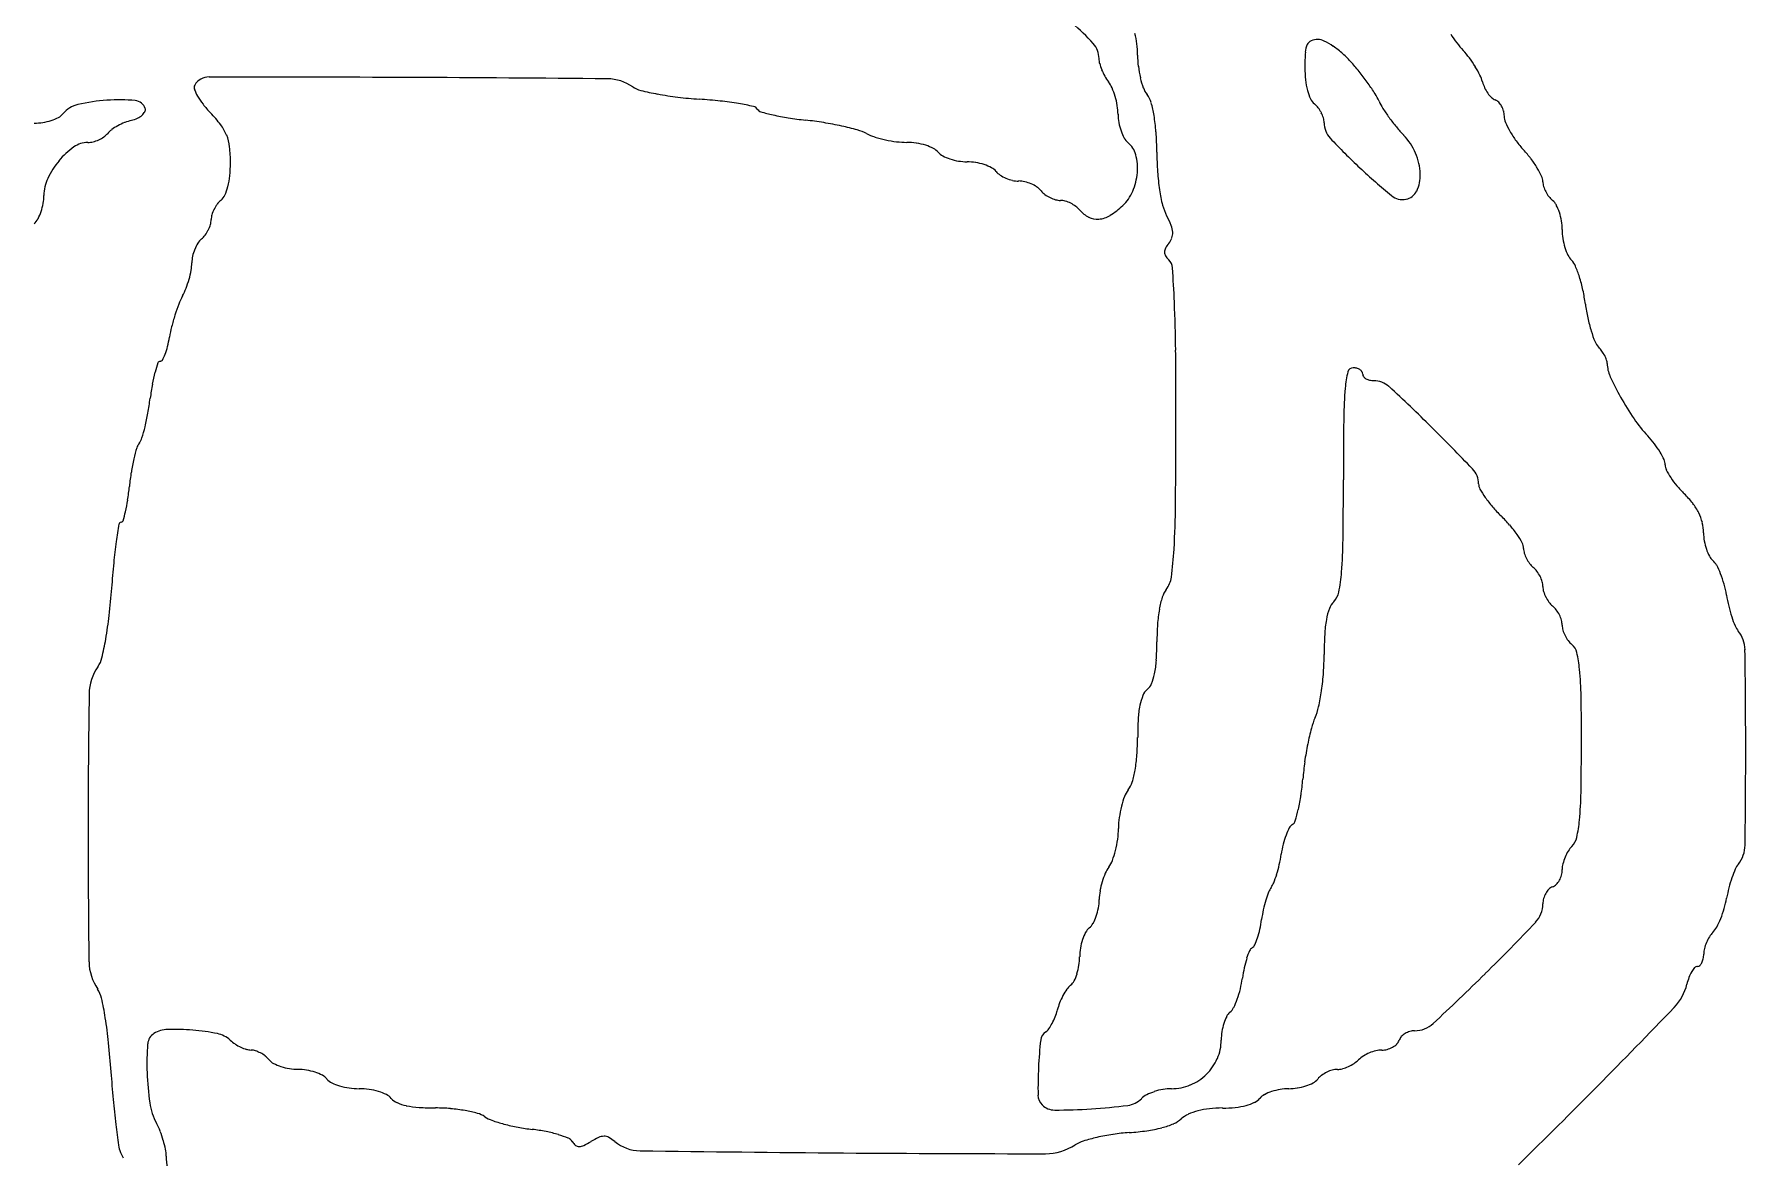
# Model space of a CAD drawing. Header units: millimetres. Extents: x 8533 to 164433, y 5768 to 115327.
# Drawn here: x 71984.51 to 71999.26, y 101126.93 to 101136.6 of the extents above; entities that cross this region are included whole.
import ezdxf

# ---------------------------------------------------------------- set-up
doc = ezdxf.new("R2010")
doc.units = ezdxf.units.MM
doc.header["$LTSCALE"] = 250
doc.layers.add('06_G-ENP_심볼', color=3, linetype='Continuous')

msp = doc.modelspace()

# ---------------------------------------------------------------- linework, layer by layer
at = {"layer": '06_G-ENP_심볼', "linetype": 'Continuous'}
for centre, radius, start, end in [((71992.341, 101135.367, -0.362), 1.737, 41.7879, 50.1171), ((71993.43, 101136.456, -0.362), 0.586, 6.6331, 15.4388), ((71995.572, 101136.405, -0.362), 0.155, 90.0001, 112.1869), ((71995.572, 101136.438, -0.362), 0.122, 63.0961, 90.0001), ((71997.706, 101137.246, -0.362), 1.179, 212.9626, 217.3903), ((71993.492, 101136.395, -0.362), 0.194, 0, 41.7879), ((71993.163, 101136.425, -0.362), 0.855, 0.0001, 6.6331), ((71994.802, 101136.425, -0.362), 0.784, 180, 187.0886), ((71997.755, 101136.317, -0.362), 2.295, 176.6585, 180), ((71995.643, 101136.441, -0.362), 0.18, 155.1155, 176.6585), ((71995.538, 101136.489, -0.362), 0.0639, 112.1869, 155.1155), ((71995.323, 101135.946, -0.362), 0.673, 55.4985, 63.0962), ((71995.232, 101135.814, -0.362), 0.834, 48.2884, 55.4987), ((71995.156, 101135.729, -0.362), 0.948, 41.7395, 48.2884), ((71997.482, 101137.075, -0.362), 0.897, 217.3902, 222.8234), ((71996.244, 101135.928, -0.362), 0.791, 36.6747, 42.8234), ((71993.847, 101136.395, -0.362), 0.162, 179.9999, 195.3017), ((71994.141, 101136.476, -0.362), 0.466, 195.3017, 202.2466), ((71994.19, 101136.496, -0.362), 0.52, 202.2465, 208.9693), ((71994.919, 101136.44, -0.362), 0.901, 187.0886, 193.4743), ((71996.437, 101136.317, -0.362), 0.977, 180.0001, 186.1373), ((71994.408, 101135.062, -0.362), 1.95, 38.4275, 41.7396), ((71994.151, 101134.858, -0.362), 2.278, 35.4801, 38.4275), ((71996.057, 101135.789, -0.362), 1.024, 31.608, 36.6747), ((71996.143, 101135.842, -0.362), 0.922, 26.4143, 31.608), ((71985.927, 101136.146, -0.362), 0.0397, 148.2825, 200.0916), ((71986.266, 101136.27, -0.362), 0.401, 200.0917, 209.5959), ((71986.017, 101136.091, -0.362), 0.146, 89.9876, 148.2826), ((71985.918, 100674.933, -0.362), 461.303, 89.77249, 89.9877), ((71986.545, 100832.864, -0.362), 303.371, 89.45145, 89.77253), ((71989.446, 101135.83, -0.362), 0.391, 55.479, 89.4514), ((71989.787, 101136.326, -0.362), 0.211, 235.479, 256.1644), ((71990.34, 101138.569, -0.362), 2.521, 256.1644, 259.5286), ((71994.088, 101136.439, -0.362), 0.403, 208.9693, 217.1026), ((71993.558, 101136.038, -0.362), 0.262, 23.4892, 37.1024), ((71993.213, 101135.888, -0.362), 0.638, 16.4853, 23.4893), ((71994.804, 101136.412, -0.362), 0.784, 193.4744, 200.1051), ((71994.276, 101136.219, -0.362), 0.221, 200.1051, 217.1024), ((71996.066, 101136.277, -0.362), 0.604, 186.1373, 194.9379), ((71995.893, 101136.231, -0.362), 0.425, 194.9379, 205.2517), ((71994.356, 101135.004, -0.362), 2.026, 32.4961, 35.4801), ((71996.71, 101136.124, -0.362), 0.289, 14.0893, 26.4141), ((71997.261, 101136.262, -0.362), 0.278, 194.0893, 205.045), ((71997.286, 101136.274, -0.362), 0.306, 205.045, 215.2427), ((71984.941, 101135.767, -0.362), 0.239, 103.1052, 140.3098), ((71985.239, 101134.485, -0.362), 1.555, 93.77, 103.1052), ((71985.24, 101134.473, -0.362), 1.567, 84.8496, 93.7699), ((71985.372, 101135.935, -0.362), 0.099, 18.2219, 84.8496), ((71985.431, 101135.955, -0.362), 0.0366, 332.506, 18.222), ((71986.415, 101136.355, -0.362), 0.572, 209.5959, 218.1478), ((71986.694, 101136.574, -0.362), 0.927, 218.1478, 224.105), ((71990.39, 101138.841, -0.362), 2.797, 259.5287, 263.1447), ((71990.475, 101139.551, -0.362), 3.513, 263.1447, 266.1929), ((71989.953, 101131.7, -0.362), 4.355, 83.807, 86.1929), ((71990.142, 101133.446, -0.362), 2.599, 80.2946, 83.807), ((71990.059, 101132.96, -0.362), 3.092, 77.877, 80.2946), ((71990.698, 101135.934, -0.362), 0.0508, 31.9389, 77.877), ((71993.167, 101135.875, -0.362), 0.686, 9.6384, 16.4853), ((71993.378, 101135.91, -0.362), 0.472, 0.5826, 9.6384), ((71993.923, 101135.952, -0.362), 0.222, 16.7672, 37.1025), ((71993.277, 101135.757, -0.362), 0.896, 9.5619, 16.7673), ((71995.625, 101136.105, -0.362), 0.129, 205.2516, 230.3098), ((71995.415, 101135.851, -0.362), 0.2, 37.1024, 50.3098), ((71995.343, 101135.797, -0.362), 0.291, 27.1161, 37.1024), ((71995.665, 101135.838, -0.362), 0.474, 23.7192, 32.496), ((71996.522, 101136.214, -0.362), 0.462, 203.7191, 212.3856), ((71997.421, 101136.784, -0.362), 1.526, 212.3857, 215.9439), ((71997.248, 101136.247, -0.362), 0.26, 215.2426, 226.1362), ((71997.135, 101136.129, -0.362), 0.0963, 226.1363, 249.0063), ((71997.07, 101135.96, -0.362), 0.0843, 44.5331, 69.0064), ((71997.017, 101135.908, -0.362), 0.159, 29.3148, 44.533), ((71996.996, 101135.896, -0.362), 0.183, 15.1066, 29.3147), ((71984.51, 101136.305, -0.362), 0.465, 269.9999, 279.1457), ((71984.506, 101136.327, -0.362), 0.488, 279.1456, 287.9662), ((71984.531, 101136.251, -0.362), 0.408, 287.9661, 297.3742), ((71984.662, 101135.998, -0.362), 0.123, 297.3742, 320.3098), ((71985.506, 101135.314, -0.362), 0.573, 112.2658, 118.8759), ((71985.453, 101135.445, -0.362), 0.431, 104.0894, 112.2657), ((71985.276, 101136.149, -0.362), 0.294, 284.0892, 294.8728), ((71985.327, 101136.039, -0.362), 0.173, 294.8729, 310.9381), ((71985.374, 101135.984, -0.362), 0.1, 310.9382, 332.5059), ((71985.198, 101135.124, -0.362), 1.156, 37.3356, 44.105), ((71985.816, 101135.596, -0.362), 0.378, 21.7758, 37.3356), ((71990.787, 101135.989, -0.362), 0.0539, 211.9389, 254.0189), ((71991.326, 101137.874, -0.362), 2.015, 254.0189, 257.1102), ((71991.304, 101137.776, -0.362), 1.914, 257.1101, 261.1023), ((71991.482, 101138.914, -0.362), 3.066, 261.1022, 263.907), ((71990.854, 101133.029, -0.362), 2.852, 80.7272, 83.907), ((71990.854, 101133.029, -0.362), 2.852, 77.5475, 80.7273), ((71994.273, 101135.92, -0.362), 0.423, 180.5826, 190.322), ((71994.32, 101135.928, -0.362), 0.471, 190.3221, 199.307), ((71992.799, 101135.677, -0.362), 1.38, 3.6216, 9.5619), ((71995.356, 101135.804, -0.362), 0.275, 16.9089, 27.1162), ((71995.486, 101135.843, -0.362), 0.14, 360, 16.9088), ((71995.821, 101135.843, -0.362), 0.195, 180, 222.9487), ((71997.544, 101136.873, -0.362), 1.678, 215.9439, 219.4408), ((71997.01, 101135.9, -0.362), 0.169, 0, 15.1065), ((71997.317, 101135.9, -0.362), 0.139, 180, 202.9636), ((71997.855, 101136.128, -0.362), 0.723, 202.9637, 209.7249), ((71984.972, 101135.464, -0.362), 0.209, 90, 125.4076), ((71984.972, 101135.858, -0.362), 0.185, 270.0001, 284.2901), ((71984.945, 101135.962, -0.362), 0.293, 284.2901, 294.4116), ((71984.947, 101135.957, -0.362), 0.287, 294.4117, 304.6187), ((71985.019, 101135.854, -0.362), 0.161, 304.6186, 320.3098), ((71985.286, 101135.632, -0.362), 0.186, 125.6856, 140.3098), ((71985.48, 101135.362, -0.362), 0.519, 118.8759, 125.6857), ((71985.809, 101135.593, -0.362), 0.387, 6.4325, 21.7759), ((71990.93, 101133.375, -0.362), 2.498, 74.3781, 77.5475), ((71991.491, 101135.38, -0.362), 0.416, 62.4444, 74.378), ((71991.884, 101136.134, -0.362), 0.434, 242.4445, 252.4527), ((71992.07, 101136.72, -0.362), 1.049, 252.4527, 257.6266), ((71992.082, 101136.776, -0.362), 1.106, 257.6265, 262.7282), ((71992.031, 101136.375, -0.362), 0.701, 262.7281, 269.9027), ((71992.028, 101135.12, -0.362), 0.554, 81.3698, 89.9027), ((71994.255, 101135.905, -0.362), 0.402, 199.307, 208.8325), ((71994.021, 101135.777, -0.362), 0.135, 208.8325, 230.3099), ((71993.803, 101135.514, -0.362), 0.206, 14.9263, 50.3098), ((71991.167, 101135.573, -0.362), 3.017, 0.3107, 3.6217), ((71999.48, 101139.249, -0.362), 5.194, 222.9486, 226.9369), ((71997.222, 101136.608, -0.362), 1.261, 219.4408, 223.773), ((71995.935, 101135.375, -0.362), 0.521, 23.2219, 43.7729), ((71997.985, 101136.202, -0.362), 0.873, 209.7249, 216.2185), ((71998.032, 101136.236, -0.362), 0.931, 216.2184, 222.4073), ((71985.239, 101135.087, -0.362), 0.671, 125.4075, 140.2689), ((71984.958, 101135.497, -0.362), 1.243, 360, 6.4326), ((71992.029, 101135.121, -0.362), 0.552, 72.8227, 81.3698), ((71992.058, 101135.215, -0.362), 0.454, 63.6776, 72.8226), ((71992.204, 101135.51, -0.362), 0.124, 39.6901, 63.6776), ((71992.4, 101135.673, -0.362), 0.131, 219.6901, 242.0282), ((71992.531, 101135.919, -0.362), 0.409, 242.0281, 251.5651), ((71992.555, 101135.991, -0.362), 0.485, 251.565, 260.525), ((71993.565, 101135.45, -0.362), 0.453, 355.2615, 14.9263), ((71996.72, 101135.603, -0.362), 2.536, 180.3107, 184.1333), ((71995.953, 101135.383, -0.362), 0.502, 2.0731, 23.2219), ((71996.541, 101134.875, -0.362), 1.088, 37.1659, 42.4073), ((71996.667, 101134.97, -0.362), 0.931, 31.2735, 37.1659), ((71985.278, 101135.055, -0.362), 0.721, 140.2689, 154.724), ((71985.573, 101135.448, -0.362), 0.625, 345.559, 354.3263), ((71985.083, 101135.497, -0.362), 1.118, 354.3262, 0), ((71992.549, 101135.957, -0.362), 0.45, 260.525, 270), ((71992.549, 101135.056, -0.362), 0.45, 80.525, 90), ((71992.543, 101135.022, -0.362), 0.485, 71.565, 80.525), ((71992.567, 101135.094, -0.362), 0.409, 62.0281, 71.5651), ((71992.698, 101135.34, -0.362), 0.131, 39.6901, 62.0282), ((71992.923, 101135.527, -0.362), 0.162, 219.6902, 236.594), ((71993.009, 101135.658, -0.362), 0.319, 236.5941, 246.8013), ((71993.499, 101135.456, -0.362), 0.519, 336.9136, 355.2616), ((71996.091, 101135.558, -0.362), 1.906, 184.1333, 188.8689), ((71999.706, 101139.491, -0.362), 5.525, 226.937, 230.6957), ((71996.143, 101135.39, -0.362), 0.312, 334.2986, 2.0731), ((71996.802, 101135.052, -0.362), 0.772, 25.2667, 31.2736), ((71997.401, 101135.335, -0.362), 0.11, 0, 25.2666), ((71984.935, 101135.217, -0.362), 0.342, 154.724, 180), ((71985.768, 101135.398, -0.362), 0.424, 335.0568, 345.5591), ((71993.016, 101135.674, -0.362), 0.336, 246.8014, 256.7884), ((71992.993, 101135.572, -0.362), 0.232, 256.7883, 270.0001), ((71992.993, 101135.109, -0.362), 0.232, 76.7883, 90.0001), ((71992.969, 101135.007, -0.362), 0.336, 66.8014, 76.7884), ((71992.976, 101135.023, -0.362), 0.319, 56.5941, 66.8013), ((71993.062, 101135.153, -0.362), 0.162, 39.6902, 56.5941), ((71993.336, 101135.381, -0.362), 0.194, 219.6902, 233.3804), ((71993.637, 101135.397, -0.362), 0.369, 313.2118, 336.9136), ((71995.679, 101135.494, -0.362), 1.49, 188.8689, 194.0521), ((71996.307, 101135.311, -0.362), 0.129, 280.7293, 334.2986), ((71997.647, 101135.335, -0.362), 0.136, 179.9999, 197.1536), ((71997.778, 101135.375, -0.362), 0.273, 197.1536, 207.3533), ((71997.793, 101135.383, -0.362), 0.29, 207.3532, 217.3066), ((71984.099, 101135.237, -0.362), 0.496, 341.2758, 349.7297), ((71984.21, 101135.217, -0.362), 0.383, 349.7297, 0), ((71986.311, 101134.971, -0.362), 0.282, 153.435, 163.6501), ((71986.321, 101134.965, -0.362), 0.293, 143.3804, 153.4349), ((71986.242, 101135.025, -0.362), 0.194, 129.6902, 143.3804), ((71986.035, 101135.274, -0.362), 0.13, 309.6902, 335.0568), ((71993.395, 101135.46, -0.362), 0.293, 233.3804, 243.4349), ((71993.39, 101135.45, -0.362), 0.282, 243.435, 253.65), ((71993.353, 101135.324, -0.362), 0.15, 253.6501, 269.9999), ((71993.353, 101135.024, -0.362), 0.15, 73.6501, 89.9999), ((71993.316, 101134.897, -0.362), 0.282, 63.435, 73.6501), ((71993.311, 101134.887, -0.362), 0.293, 53.3804, 63.4349), ((71993.37, 101134.967, -0.362), 0.194, 39.6902, 53.3804), ((71993.705, 101135.245, -0.362), 0.241, 219.6902, 243.4169), ((71993.436, 101135.612, -0.362), 0.663, 301.4812, 313.2118), ((71994.634, 101135.232, -0.362), 0.412, 194.0522, 207.5428), ((71996.303, 101135.334, -0.362), 0.153, 230.6957, 280.7294), ((71997.724, 101135.33, -0.362), 0.203, 217.3067, 230.3099), ((71997.512, 101135.074, -0.362), 0.13, 27.7274, 50.3099), ((71997.259, 101134.941, -0.362), 0.415, 18.2421, 27.7273), ((71984.384, 101135.097, -0.362), 0.177, 315, 332.4984), ((71984.146, 101135.222, -0.362), 0.447, 332.4983, 341.2759), ((71985.758, 101135.045, -0.362), 0.282, 333.435, 343.6501), ((71985.884, 101135.008, -0.362), 0.15, 343.6501, 359.9999), ((71986.185, 101135.008, -0.362), 0.15, 163.6501, 179.9999), ((71993.668, 101135.172, -0.362), 0.16, 243.4169, 275.7594), ((71993.661, 101135.243, -0.362), 0.232, 275.7595, 301.4813), ((71993.447, 101134.613, -0.362), 0.927, 21.9003, 27.5428), ((71994.119, 101134.883, -0.362), 0.203, 4.4788, 21.9005), ((71997.184, 101134.917, -0.362), 0.494, 9.3387, 18.2421), ((71997.214, 101134.922, -0.362), 0.464, 359.9999, 9.3388), ((71986.203, 101134.627, -0.362), 0.334, 147.8891, 158.0296), ((71986.049, 101134.724, -0.362), 0.153, 129.6902, 147.8891), ((71985.827, 101134.991, -0.362), 0.194, 309.6902, 323.3804), ((71985.748, 101135.05, -0.362), 0.293, 323.3804, 333.4349), ((71994.492, 101134.633, -0.362), 0.267, 140.3099, 151.0178), ((71994.165, 101134.905, -0.362), 0.159, 320.3099, 339.7728), ((71994.206, 101134.89, -0.362), 0.115, 339.7729, 4.4787), ((71998.168, 101134.922, -0.362), 0.491, 180, 188.9121), ((71998.24, 101134.933, -0.362), 0.564, 188.912, 196.9501), ((71986.141, 101134.635, -0.362), 0.273, 167.8245, 180), ((71986.231, 101134.616, -0.362), 0.365, 158.0295, 167.8246), ((71994.321, 101134.728, -0.362), 0.0707, 151.0177, 179.763), ((71994.312, 101134.728, -0.362), 0.0616, 179.7631, 211.1432), ((71994.417, 101134.792, -0.362), 0.185, 211.1433, 225), ((71994.21, 101134.585, -0.362), 0.109, 4.0549, 45), ((71998.167, 101134.91, -0.362), 0.487, 196.95, 205.395), ((71997.869, 101134.769, -0.362), 0.157, 205.3951, 225), ((71997.647, 101134.547, -0.362), 0.157, 22.9201, 45), ((71984.992, 101134.734, -0.362), 0.885, 339.005, 344.3135), ((71985.035, 101134.722, -0.362), 0.841, 344.3134, 349.6969), ((71985.515, 101134.635, -0.362), 0.353, 349.6967, 0), ((71983.054, 101133.794, -0.362), 11.293, 2.5573, 4.055), ((71996.794, 101134.186, -0.362), 1.083, 17.6125, 22.9201), ((71996.603, 101134.126, -0.362), 1.283, 12.3556, 17.6126), ((71986.338, 101134.052, -0.362), 0.626, 151.5195, 158.7123), ((71985.296, 101134.618, -0.362), 0.56, 331.5196, 339.005), ((71996.441, 101134.09, -0.362), 1.449, 7.5565, 12.3556), ((71987.241, 101133.701, -0.362), 1.595, 158.7123, 162.2882), ((71982.517, 101133.77, -0.362), 11.83, 0.5526, 2.5572), ((71999.419, 101134.485, -0.362), 1.555, 187.5564, 192.0107), ((71986.717, 101133.827, -0.362), 1.056, 165.8229, 170.8304), ((71987.324, 101133.674, -0.362), 1.681, 162.2883, 165.8229), ((71999.194, 101134.437, -0.362), 1.325, 192.0107, 197.0331), ((71999.003, 101134.379, -0.362), 1.125, 197.0331, 202.034), ((71985.115, 101134.05, -0.362), 0.561, 338.9294, 346.1324), ((71984.696, 101134.154, -0.362), 0.992, 346.1324, 350.8304), ((71998.092, 101134.01, -0.362), 0.142, 202.034, 225), ((71997.798, 101133.716, -0.362), 0.274, 35.7989, 45), ((71986.72, 101133.379, -0.362), 1.211, 160.9785, 164.9038), ((71985.595, 101133.767, -0.362), 0.0213, 90, 160.9785), ((71985.595, 101133.811, -0.362), 0.0228, 270, 331.5161), ((71985.247, 101133.999, -0.362), 0.419, 331.5162, 338.9295), ((71937.825, 101133.339, -0.362), 56.524, 359.9242, 0.5526), ((71997.758, 101133.688, -0.362), 0.322, 27.6602, 35.7989), ((71997.795, 101133.707, -0.362), 0.281, 19.1271, 27.6602), ((71997.97, 101133.768, -0.362), 0.0951, 359.9999, 19.127), ((71998.326, 101133.768, -0.362), 0.26, 180, 204.5912), ((71986.73, 101133.376, -0.362), 1.222, 164.9038, 169.8532), ((71996.729, 101133.478, -0.362), 0.925, 166.3327, 175.0809), ((71995.876, 101133.686, -0.362), 0.0466, 90, 166.3327), ((71995.876, 101133.608, -0.362), 0.124, 75.1577, 90.0001), ((71995.884, 101133.641, -0.362), 0.0902, 56.3098, 75.1576), ((71995.898, 101133.662, -0.362), 0.065, 33.7185, 56.3099), ((71995.921, 101133.677, -0.362), 0.0381, 0, 33.7184), ((71995.993, 101133.677, -0.362), 0.0342, 179.9999, 218.2659), ((71996.023, 101133.701, -0.362), 0.0732, 218.266, 239.9201), ((71996.042, 101133.734, -0.362), 0.111, 239.9201, 257.1839), ((71996.054, 101133.787, -0.362), 0.165, 257.1839, 269.9999), ((71996.054, 101133.429, -0.362), 0.192, 47.2655, 90), ((72000.298, 101134.67, -0.362), 2.429, 204.5911, 209.3561), ((71983.046, 101133.774, -0.362), 2.481, 349.9829, 352.9451), ((71987.782, 101133.188, -0.362), 2.29, 169.8532, 172.9451), ((71999.183, 101133.267, -0.362), 3.388, 175.081, 179.4109), ((71985.454, 101121.955, -0.362), 15.814, 45.4341, 47.2655), ((72000.256, 101134.647, -0.362), 2.381, 209.3561, 214.6367), ((71983.613, 101133.674, -0.362), 1.906, 346.3721, 349.9828), ((71983.768, 101133.636, -0.362), 1.746, 343.0849, 346.3721), ((71915.759, 101133.368, -0.362), 78.59, 359.40908, 359.92428), ((72047.903, 101132.766, -0.362), 52.111, 179.411, 180), ((71985.311, 101121.811, -0.362), 16.016, 43.6242, 45.4341), ((71999.385, 101134.045, -0.362), 1.323, 214.6368, 222.8383), ((71986.905, 101132.597, -0.362), 1.576, 163.5868, 167.1196), ((71985.51, 101133.007, -0.362), 0.122, 140.6371, 163.5868), ((71985.318, 101133.165, -0.362), 0.126, 320.6371, 343.0848), ((71997.761, 101132.539, -0.362), 0.893, 37.1335, 42.8383), ((71997.84, 101132.599, -0.362), 0.793, 30.9005, 37.1334), ((71987.068, 101132.559, -0.362), 1.743, 167.1196, 170.9459), ((71997.959, 101132.67, -0.362), 0.655, 24.4656, 30.9005), ((71998.457, 101132.897, -0.362), 0.108, 360, 24.4654), ((71998.664, 101132.897, -0.362), 0.099, 180, 206.7299), ((71987.567, 101132.48, -0.362), 2.249, 170.9458, 174.1074), ((71955.806, 101132.766, -0.362), 39.986, 359.2671, 0.0001), ((71996.771, 101132.733, -0.362), 0.186, 0, 43.6242), ((71997.05, 101132.733, -0.362), 0.0929, 180, 209.283), ((71999.156, 101133.145, -0.362), 0.651, 206.7298, 213.3847), ((71999.277, 101133.225, -0.362), 0.796, 213.3848, 219.8252), ((71984.04, 101132.787, -0.362), 1.29, 346.8015, 351.314), ((71982.895, 101132.962, -0.362), 2.448, 351.314, 354.1074), ((71997.69, 101133.092, -0.362), 0.827, 209.283, 215.1477), ((71997.829, 101133.19, -0.362), 0.997, 215.1477, 220.999), ((71999.383, 101133.313, -0.362), 0.933, 219.8252, 225.5405), ((71998.162, 101132.069, -0.362), 0.81, 37.7419, 45.5405), ((71983.944, 101132.81, -0.362), 1.389, 343.4832, 346.8015), ((71986.149, 101132.642, -0.362), 8.197, 356.6971, 359.4091), ((71998.031, 101133.365, -0.362), 1.265, 220.999, 225.895), ((71996.32, 101131.6, -0.362), 1.193, 40.6911, 45.895), ((71998.414, 101132.264, -0.362), 0.491, 26.3971, 37.7418), ((71998.489, 101132.301, -0.362), 0.408, 13.834, 26.3972), ((71993.148, 101131.105, -0.362), 8.011, 170.7946, 171.8917), ((71985.258, 101132.384, -0.362), 0.0176, 90, 170.7946), ((71985.258, 101132.42, -0.362), 0.0181, 270, 343.4832), ((71996.492, 101131.748, -0.362), 0.967, 34.5991, 40.6911), ((71996.633, 101131.845, -0.362), 0.796, 28.409, 34.5991), ((71998.519, 101132.308, -0.362), 0.377, 0.5088, 13.8341), ((71999.337, 101132.315, -0.362), 0.442, 180.5088, 189.7877), ((71989.358, 101131.645, -0.362), 4.183, 171.8917, 174.4149), ((71990.943, 101132.365, -0.362), 3.395, 352.6187, 356.697), ((71991.526, 101132.309, -0.362), 4.263, 355.469, 359.2672), ((71997.244, 101132.176, -0.362), 0.101, 359.9999, 28.409), ((71997.485, 101132.176, -0.362), 0.14, 180, 196.933), ((71997.614, 101132.215, -0.362), 0.275, 196.9329, 207.1395), ((71999.368, 101132.321, -0.362), 0.473, 189.7877, 198.5994), ((71999.297, 101132.297, -0.362), 0.398, 198.5994, 207.9751), ((71993.32, 101131.258, -0.362), 8.164, 174.4149, 175.9447), ((71997.628, 101132.222, -0.362), 0.291, 207.1396, 217.1226), ((71997.556, 101132.168, -0.362), 0.201, 217.1227, 230.3098), ((71997.304, 101131.864, -0.362), 0.194, 36.6196, 50.3098), ((71999.055, 101132.168, -0.362), 0.124, 207.975, 230.3099), ((71998.89, 101131.969, -0.362), 0.134, 27.8969, 50.3098), ((71998.367, 101131.692, -0.362), 0.726, 21.4704, 27.8968), ((71979.338, 101132.249, -0.362), 5.854, 353.6269, 355.9447), ((71994.088, 101131.958, -0.362), 0.223, 322.8975, 352.6187), ((71994.18, 101132.099, -0.362), 1.601, 349.2081, 355.469), ((71997.225, 101131.805, -0.362), 0.293, 26.5651, 36.6196), ((71997.235, 101131.81, -0.362), 0.282, 16.3499, 26.565), ((71997.361, 101131.847, -0.362), 0.15, 0.0001, 16.3499), ((71997.661, 101131.847, -0.362), 0.15, 180.0001, 196.3499), ((71998.231, 101131.639, -0.362), 0.872, 15.2663, 21.4704), ((71998.174, 101131.623, -0.362), 0.932, 9.3625, 15.2663), ((71995.03, 101131.504, -0.362), 0.838, 162.4935, 169.7603), ((71994.442, 101131.69, -0.362), 0.221, 142.8975, 162.4935), ((71995.824, 101131.602, -0.362), 0.162, 134.9999, 159.8922), ((71995.597, 101131.829, -0.362), 0.158, 315, 349.208), ((71997.788, 101131.884, -0.362), 0.282, 196.3499, 206.565), ((71997.798, 101131.889, -0.362), 0.293, 206.5651, 216.6196), ((71997.718, 101131.83, -0.362), 0.194, 216.6196, 230.3098), ((72000.358, 101131.983, -0.362), 1.282, 189.3626, 193.6838), ((71981.809, 101131.973, -0.362), 3.367, 350.1198, 353.6269), ((71995.389, 101131.439, -0.362), 1.202, 169.7603, 175.9865), ((71996.658, 101131.378, -0.362), 1.029, 169.5969, 176.8245), ((71996.21, 101131.461, -0.362), 0.574, 159.8922, 169.5969), ((71997.47, 101131.532, -0.362), 0.194, 36.6196, 50.3098), ((71997.391, 101131.473, -0.362), 0.293, 26.5651, 36.6196), ((71997.401, 101131.478, -0.362), 0.282, 16.3499, 26.565), ((71997.527, 101131.515, -0.362), 0.15, 0.0001, 16.3499), ((72000.324, 101131.975, -0.362), 1.247, 193.6838, 198.0939), ((72000.159, 101131.921, -0.362), 1.074, 198.0939, 202.5438), ((71982.418, 101131.867, -0.362), 2.749, 346.6814, 350.1198), ((71996.346, 101131.372, -0.362), 2.161, 175.9865, 180), ((71998.727, 101131.264, -0.362), 3.101, 176.8246, 180), ((71997.828, 101131.515, -0.362), 0.15, 180.0001, 196.3499), ((71997.954, 101131.552, -0.362), 0.282, 196.3499, 206.565), ((71997.964, 101131.557, -0.362), 0.293, 206.5651, 216.6196), ((71999.337, 101131.58, -0.362), 0.183, 202.5437, 219.0227), ((71998.991, 101131.3, -0.362), 0.262, 0.8714, 39.0226), ((71991.491, 101131.372, -0.362), 2.693, 356.6081, 0), ((71993.547, 101131.264, -0.362), 2.079, 355.7407, 0.0001), ((71997.885, 101131.498, -0.362), 0.194, 216.6196, 230.3098), ((71997.679, 101131.25, -0.362), 0.128, 13.2432, 50.3099), ((71996.753, 101131.032, -0.362), 1.079, 5.5096, 13.2432), ((71942.091, 101130.435, -0.362), 57.168, 0.0275, 0.8713), ((71985.401, 101130.918, -0.362), 0.418, 144.9916, 179.1288), ((71984.877, 101131.285, -0.362), 0.222, 324.9916, 346.6813), ((71993.333, 101131.263, -0.362), 0.849, 348.5882, 356.6082), ((71993.294, 101131.283, -0.362), 2.333, 351.8345, 355.7408), ((71994.911, 101130.854, -0.362), 2.93, 0.929, 5.5095), ((71994.185, 101130.859, -0.362), 0.132, 129.6901, 157.5337), ((71994.017, 101131.062, -0.362), 0.132, 309.6901, 337.5338), ((71993.718, 101131.185, -0.362), 0.455, 337.5338, 348.5883), ((71993.573, 101131.242, -0.362), 2.051, 347.8616, 351.8345), ((72065.533, 101129.7, -0.362), 80.559, 179.12886, 179.95002), ((71994.87, 101130.657, -0.362), 0.849, 168.5882, 176.6082), ((71994.485, 101130.735, -0.362), 0.455, 157.5338, 168.5883), ((71995.123, 101130.909, -0.362), 0.465, 335.9048, 347.8616), ((71972.22, 101130.486, -0.362), 25.624, 359.9999, 0.9291), ((71996.712, 101130.548, -0.362), 2.693, 176.6081, 180), ((71996.081, 101130.481, -0.362), 0.584, 155.9047, 165.3813), ((71991.857, 101130.548, -0.362), 2.161, 355.9865, 0), ((71997.901, 101130.006, -0.362), 2.465, 165.3813, 168.6346), ((71992.814, 101130.481, -0.362), 1.202, 349.7603, 355.9865), ((71998.205, 101129.945, -0.362), 2.775, 168.6346, 171.8425), ((71973.444, 101130.486, -0.362), 24.399, 359.0329, 0), ((71942.586, 101130.435, -0.362), 56.673, 359.1767, 0.0274), ((71993.173, 101130.416, -0.362), 0.838, 342.4935, 349.7603), ((71997.808, 101130.002, -0.362), 2.373, 171.8425, 175.4491), ((71994.118, 101129.96, -0.362), 0.227, 142.8976, 159.3505), ((71993.761, 101130.231, -0.362), 0.221, 322.8975, 342.4935), ((71993.181, 101130.37, -0.362), 2.268, 351.9278, 355.4491), ((71994.771, 101130.126, -0.362), 3.069, 354.5789, 359.0329), ((71994.736, 101129.741, -0.362), 0.883, 165.9637, 172.3405), ((71994.629, 101129.768, -0.362), 0.773, 159.3505, 165.9638), ((71994.068, 101130.235, -0.362), 1.37, 342.8277, 347.066), ((71993.967, 101130.259, -0.362), 1.474, 347.0659, 351.9278), ((71994.603, 101129.759, -0.362), 0.75, 172.3404, 179.5511), ((71995.389, 101129.737, -0.362), 0.0714, 121.7175, 152.9991), ((71995.32, 101129.848, -0.362), 0.0599, 301.7174, 342.8278), ((71996.651, 101129.948, -0.362), 1.181, 347.242, 354.5788), ((72064.935, 101129.7, -0.362), 79.961, 179.95006, 180.77695), ((71992.972, 101129.789, -0.362), 0.883, 345.9637, 352.3405), ((71993.104, 101129.771, -0.362), 0.75, 352.3404, 359.5511), ((71996.191, 101129.398, -0.362), 0.946, 165.9322, 171.2483), ((71995.989, 101129.449, -0.362), 0.738, 159.5289, 165.9322), ((71995.86, 101129.497, -0.362), 0.6, 152.9992, 159.5289), ((71997.648, 101129.722, -0.362), 0.159, 315, 347.242), ((71993.589, 101129.569, -0.362), 0.227, 322.8975, 339.3505), ((71993.078, 101129.762, -0.362), 0.773, 339.3505, 345.9638), ((71993.987, 101129.737, -0.362), 1.284, 347.2412, 351.2482), ((71998.051, 101129.371, -0.362), 0.378, 157.396, 166.3386), ((71998.052, 101129.371, -0.362), 0.379, 148.4635, 157.396), ((71997.916, 101129.455, -0.362), 0.219, 135, 148.4635), ((71998.987, 101129.624, -0.362), 0.267, 321.4493, 359.1767), ((71994.325, 101129.124, -0.362), 0.638, 156.5107, 163.5147), ((71993.98, 101129.274, -0.362), 0.262, 142.8976, 156.5108), ((71994.226, 101129.671, -0.362), 1.036, 338.8199, 343.0284), ((71994.068, 101129.719, -0.362), 1.201, 343.0283, 347.2412), ((71997.482, 101129.414, -0.362), 0.196, 330.7498, 344.9419), ((71997.497, 101129.41, -0.362), 0.181, 344.9418, 359.9999), ((71997.892, 101129.41, -0.362), 0.215, 166.3386, 180), ((72000.273, 101128.95, -0.362), 1.198, 161.0215, 165.3681), ((72000.12, 101129.003, -0.362), 1.036, 156.6152, 161.0214), ((71999.348, 101129.336, -0.362), 0.195, 141.4493, 156.6151), ((71994.16, 101129.147, -0.362), 0.472, 170.3616, 179.4174), ((71994.37, 101129.111, -0.362), 0.686, 163.5147, 170.3615), ((71996.022, 101128.882, -0.362), 0.937, 159.0861, 163.5938), ((71995.289, 101129.162, -0.362), 0.152, 141.8214, 159.0861), ((71995.046, 101129.353, -0.362), 0.156, 321.8214, 338.8199), ((71997.705, 101129.11, -0.362), 0.194, 150.6453, 164.8635), ((71997.683, 101129.122, -0.362), 0.169, 135.4238, 150.6453), ((71997.626, 101129.178, -0.362), 0.0898, 110.9936, 135.4237), ((71997.562, 101129.345, -0.362), 0.0895, 290.9937, 315.5366), ((71997.505, 101129.401, -0.362), 0.17, 315.5367, 330.7497), ((72000.254, 101128.955, -0.362), 1.178, 165.3681, 169.7704), ((71993.217, 101129.164, -0.362), 0.471, 340.693, 349.6779), ((71993.265, 101129.156, -0.362), 0.423, 349.678, 359.4174), ((71996.221, 101128.828, -0.362), 1.144, 168.0707, 172.3899), ((71996.169, 101128.839, -0.362), 1.091, 163.5938, 168.0708), ((71997.283, 101129.114, -0.362), 0.228, 316.4526, 0), ((71997.69, 101129.114, -0.362), 0.179, 164.8634, 180), ((71998.176, 101129.336, -0.362), 0.935, 338.1817, 343.8402), ((71998.23, 101129.32, -0.362), 0.878, 343.8403, 349.7704), ((71993.686, 101128.808, -0.362), 0.131, 129.6901, 152.0282), ((71993.516, 101129.013, -0.362), 0.135, 309.6901, 331.1675), ((71993.283, 101129.141, -0.362), 0.402, 331.1675, 340.693), ((71994.355, 101129.056, -0.362), 0.735, 341.4429, 347.5146), ((71994.112, 101129.11, -0.362), 0.984, 347.5146, 352.3898), ((71983.09, 101142.606, -0.362), 19.811, 314.6563, 316.4526), ((71998.845, 101129, -0.362), 0.185, 315, 332.3389), ((71998.299, 101129.287, -0.362), 0.802, 332.3388, 338.1817), ((71994.004, 101128.654, -0.362), 0.485, 161.565, 170.525), ((71993.932, 101128.678, -0.362), 0.409, 152.0281, 161.5651), ((71994.974, 101128.787, -0.362), 0.0595, 302.1256, 335.3877), ((71994.478, 101129.015, -0.362), 0.606, 335.3877, 341.4429), ((71999.244, 101128.644, -0.362), 0.352, 156.9556, 165.913), ((71999.249, 101128.642, -0.362), 0.357, 148.0508, 156.9556), ((71999.128, 101128.718, -0.362), 0.214, 135, 148.0509), ((71985.406, 101128.622, -0.362), 0.424, 180.7769, 214.6012), ((71993.042, 101128.659, -0.362), 0.477, 351.1055, 359.9999), ((71993.97, 101128.659, -0.362), 0.45, 170.525, 180), ((71995.768, 101128.386, -0.362), 0.849, 162.217, 167.9059), ((71995.641, 101128.427, -0.362), 0.717, 156.6995, 162.217), ((71995.037, 101128.687, -0.362), 0.0584, 122.1256, 156.6995), ((71998.807, 101128.645, -0.362), 0.0827, 312.68, 333.0403), ((71998.762, 101128.668, -0.362), 0.133, 333.0403, 348.804), ((71998.686, 101128.683, -0.362), 0.211, 348.8039, 0), ((71999.089, 101128.683, -0.362), 0.192, 165.913, 180.0001), ((71993.366, 101128.505, -0.362), 0.118, 309.6901, 333.0971), ((71993.108, 101128.636, -0.362), 0.408, 333.0971, 342.3973), ((71993.028, 101128.662, -0.362), 0.491, 342.3972, 351.1054), ((71994.035, 101128.593, -0.362), 0.894, 346.3439, 352.3606), ((71996.088, 101128.318, -0.362), 1.177, 167.9059, 172.3607), ((71983.231, 101142.462, -0.362), 19.609, 312.8427, 314.6562), ((71999.22, 101128.312, -0.362), 0.481, 159.3501, 166.6258), ((71999.061, 101128.372, -0.362), 0.311, 149.2699, 159.3502), ((71998.973, 101128.425, -0.362), 0.209, 137.4507, 149.2699), ((71998.843, 101128.544, -0.362), 0.0318, 89.9999, 137.4507), ((71998.843, 101128.607, -0.362), 0.0306, 270, 312.68), ((71984.879, 101128.258, -0.362), 0.215, 12.2863, 34.6012), ((71981.969, 101127.625, -0.362), 3.194, 9.1716, 12.2862), ((71993.913, 101128.035, -0.362), 0.611, 151.7049, 158.1906), ((71993.855, 101128.067, -0.362), 0.545, 145.0013, 151.7048), ((71993.556, 101128.276, -0.362), 0.18, 129.6902, 145.0013), ((71994.106, 101128.576, -0.362), 0.821, 339.9299, 346.344), ((71998.327, 101128.525, -0.362), 0.437, 316.1968, 346.6258), ((71992.803, 101128.332, -0.362), 0.54, 339.2252, 345.9107), ((71993.796, 101128.082, -0.362), 0.484, 158.1906, 165.9107), ((71994.888, 101128.094, -0.362), 0.115, 129.6901, 153.204), ((71994.736, 101128.277, -0.362), 0.123, 309.6902, 333.2675), ((71994.24, 101128.527, -0.362), 0.679, 333.2676, 339.9299), ((71958.029, 101167.173, -0.362), 56.272, 315.2346, 316.1967), ((71981.374, 101127.529, -0.362), 3.797, 5.8906, 9.1716), ((71985.668, 101127.792, -0.362), 0.242, 91.7588, 121.7175), ((71985.717, 101126.204, -0.362), 1.83, 85.026, 91.7589), ((71985.717, 101126.2, -0.362), 1.835, 78.3146, 85.0261), ((71993.277, 101127.933, -0.362), 0.0938, 121.7175, 173.4935), ((71993.181, 101128.088, -0.362), 0.0883, 301.7174, 325.0135), ((71992.906, 101128.281, -0.362), 0.424, 325.0136, 332.2903), ((71992.827, 101128.323, -0.362), 0.514, 332.2903, 339.2253), ((71995.212, 101127.942, -0.362), 0.473, 171.1613, 179.9999), ((71995.223, 101127.94, -0.362), 0.484, 162.4789, 171.1613), ((71995.144, 101127.965, -0.362), 0.401, 153.2039, 162.4789), ((71996.415, 101127.851, -0.362), 0.172, 106.9661, 121.6946), ((71996.406, 101127.879, -0.362), 0.143, 89.9999, 106.966), ((71996.406, 101128.256, -0.362), 0.234, 270, 312.8427), ((71978.433, 101127.225, -0.362), 6.753, 3.7588, 5.8906), ((71987.97, 101127.732, -0.362), 2.489, 175.8977, 181.6444), ((71985.601, 101127.902, -0.362), 0.113, 121.7174, 175.8977), ((71986.041, 101127.766, -0.362), 0.236, 47.8553, 78.3146), ((71986.424, 101128.189, -0.362), 0.335, 227.8553, 236.9793), ((71986.47, 101128.26, -0.362), 0.42, 236.9794, 244.6922), ((71986.45, 101128.218, -0.362), 0.373, 244.6921, 252.7132), ((71986.379, 101127.989, -0.362), 0.133, 252.7133, 270), ((71986.379, 101127.733, -0.362), 0.122, 71.9168, 90), ((71996.95, 101127.514, -0.362), 3.791, 173.4936, 177.1007), ((71994.341, 101127.942, -0.362), 0.398, 336.4889, 360), ((71996.123, 101127.641, -0.362), 0.215, 90, 103.6614), ((71996.123, 101128.036, -0.362), 0.181, 270.0001, 285.0582), ((71996.119, 101128.051, -0.362), 0.196, 285.0581, 299.2502), ((71996.132, 101128.028, -0.362), 0.17, 299.2503, 314.4633), ((71996.188, 101127.971, -0.362), 0.0895, 314.4634, 339.0063), ((71996.363, 101127.903, -0.362), 0.0982, 136.9951, 159.0064), ((71996.408, 101127.862, -0.362), 0.16, 121.6945, 136.9952), ((71986.334, 101127.598, -0.362), 0.264, 61.7677, 71.9168), ((71986.323, 101127.578, -0.362), 0.288, 51.9539, 61.7677), ((71986.369, 101127.636, -0.362), 0.214, 39.6902, 51.9538), ((71986.634, 101127.856, -0.362), 0.131, 219.6901, 242.0282), ((71986.765, 101128.102, -0.362), 0.409, 242.0281, 251.5651), ((71986.789, 101128.174, -0.362), 0.485, 251.565, 260.525), ((71996.705, 101127.527, -0.362), 3.545, 177.1007, 180.9464), ((71994.312, 101127.954, -0.362), 0.429, 314.284, 336.4888), ((71995.692, 101128.029, -0.362), 0.346, 285.4587, 294.404), ((71995.684, 101128.046, -0.362), 0.365, 294.404, 303.1705), ((71995.75, 101127.946, -0.362), 0.245, 303.1705, 315), ((71996.078, 101127.617, -0.362), 0.219, 121.5366, 135), ((71996.162, 101127.481, -0.362), 0.379, 112.604, 121.5365), ((71996.161, 101127.482, -0.362), 0.378, 103.6614, 112.604), ((71996.004, 101128.379, -0.362), 10.856, 183.7588, 185.017), ((71987.601, 101127.721, -0.362), 2.119, 181.6444, 188.6866), ((71986.783, 101128.14, -0.362), 0.45, 260.525, 270), ((71986.783, 101127.239, -0.362), 0.45, 80.525, 90), ((71986.777, 101127.204, -0.362), 0.485, 71.565, 80.525), ((71986.801, 101127.277, -0.362), 0.409, 62.0281, 71.5651), ((71986.932, 101127.523, -0.362), 0.131, 39.6901, 62.0282), ((71987.129, 101127.686, -0.362), 0.126, 219.6902, 243.837), ((71987.269, 101127.97, -0.362), 0.442, 243.837, 253.3008), ((71994.306, 101127.961, -0.362), 0.439, 292.3416, 314.2839), ((71995.339, 101127.935, -0.362), 0.409, 288.4349, 297.9719), ((71995.47, 101127.689, -0.362), 0.131, 297.9718, 320.3099), ((71995.717, 101127.485, -0.362), 0.19, 126.2759, 140.3098), ((71995.779, 101127.4, -0.362), 0.295, 116.1805, 126.2759), ((71995.775, 101127.408, -0.362), 0.287, 105.9678, 116.1806), ((71995.74, 101127.531, -0.362), 0.158, 90, 105.9678), ((71995.74, 101127.856, -0.362), 0.167, 270, 285.4587), ((71992.483, 101128.07, -0.362), 7.321, 185.017, 186.7072), ((71987.301, 101128.078, -0.362), 0.554, 253.3007, 261.9858), ((71987.31, 101128.14, -0.362), 0.617, 261.9858, 270), ((71987.31, 101126.906, -0.362), 0.617, 81.9858, 90), ((71987.318, 101126.968, -0.362), 0.554, 73.3007, 81.9858), ((71987.351, 101127.075, -0.362), 0.442, 63.837, 73.3008), ((71987.49, 101127.359, -0.362), 0.126, 39.6902, 63.837), ((71987.688, 101127.524, -0.362), 0.132, 219.6902, 246.7212), ((71993.282, 101127.47, -0.362), 0.122, 180.9464, 224.9437), ((71993.907, 101127.582, -0.362), 0.205, 277.4756, 315), ((71994.177, 101127.312, -0.362), 0.178, 116.9965, 135), ((71994.31, 101127.051, -0.362), 0.47, 108.2851, 116.9965), ((71994.328, 101126.997, -0.362), 0.528, 99.9239, 108.2851), ((71994.31, 101127.103, -0.362), 0.42, 90, 99.9238), ((71994.31, 101127.951, -0.362), 0.428, 269.9999, 292.3416), ((71994.972, 101127.523, -0.362), 0.13, 294.9909, 320.3098), ((71995.172, 101127.356, -0.362), 0.131, 117.9718, 140.3099), ((71995.303, 101127.11, -0.362), 0.409, 108.4349, 117.9719), ((71995.327, 101127.038, -0.362), 0.485, 99.475, 108.435), ((71995.321, 101127.072, -0.362), 0.45, 90, 99.475), ((71995.321, 101127.973, -0.362), 0.45, 270, 279.475), ((71995.315, 101128.008, -0.362), 0.485, 279.475, 288.435), ((71944.434, 101180.658, -0.362), 75.421, 314.50234, 315.23458), ((71986.063, 101127.486, -0.362), 0.564, 188.6867, 207.5436), ((71987.81, 101127.806, -0.362), 0.439, 246.7212, 257.7351), ((71987.879, 101128.125, -0.362), 0.766, 257.7351, 266.0524), ((71987.969, 101129.435, -0.362), 2.078, 266.0525, 270), ((71987.969, 101125.866, -0.362), 1.491, 85.0712, 90), ((71987.976, 101125.939, -0.362), 1.417, 79.9519, 85.0712), ((71988.013, 101126.149, -0.362), 1.204, 74.7414, 79.9519), ((71988.275, 101127.111, -0.362), 0.207, 55.5813, 74.7414), ((71988.54, 101127.497, -0.362), 0.261, 235.5814, 250.8186), ((71993.304, 101127.492, -0.362), 0.153, 224.9436, 269.9674), ((71993.307, 101132.353, -0.362), 5.014, 269.9674, 273.5815), ((71993.33, 101131.979, -0.362), 4.639, 273.5816, 277.4755), ((71994.244, 101127.429, -0.362), 0.224, 292.3725, 312.1447), ((71994.552, 101127.089, -0.362), 0.234, 114.5158, 132.1448), ((71994.669, 101126.833, -0.362), 0.516, 104.7497, 114.5157), ((71994.712, 101126.668, -0.362), 0.686, 96.2376, 104.7497), ((71994.75, 101126.318, -0.362), 1.039, 90.0001, 96.2376), ((71994.75, 101128.452, -0.362), 1.096, 269.9999, 275.7414), ((71994.798, 101127.981, -0.362), 0.622, 275.7414, 284.5153), ((71994.847, 101127.79, -0.362), 0.424, 284.5153, 294.9908), ((71993.681, 101128.211, -0.362), 8.527, 186.7072, 187.9186), ((71984.945, 101126.903, -0.362), 0.698, 21.2328, 27.5436), ((71984.697, 101126.806, -0.362), 0.964, 16.28, 21.2328), ((71988.936, 101128.636, -0.362), 1.467, 250.8186, 255.0614), ((71988.995, 101128.858, -0.362), 1.697, 255.0614, 259.2648), ((71988.996, 101128.863, -0.362), 1.702, 259.2648, 263.4587), ((71988.631, 101125.681, -0.362), 1.501, 78.8855, 83.4587), ((71988.713, 101126.095, -0.362), 1.079, 73.0256, 78.8854), ((71988.764, 101126.264, -0.362), 0.902, 67.3022, 73.0255), ((71994.078, 101125.285, -0.362), 1.864, 98.3901, 102.7195), ((71994.085, 101125.241, -0.362), 1.909, 94.1371, 98.3901), ((71993.798, 101129.202, -0.362), 2.063, 274.1372, 278.3647), ((71993.928, 101128.318, -0.362), 1.17, 278.3648, 284.8304), ((71994.018, 101127.979, -0.362), 0.819, 284.8305, 292.3725), ((71985.449, 101127.066, -0.362), 0.216, 187.9186, 205.054), ((71988.544, 101128.513, -0.362), 3.633, 205.0541, 205.8681), ((71984.775, 101126.829, -0.362), 0.883, 11.2195, 16.28), ((71985.343, 101126.942, -0.362), 0.304, 359.9999, 11.2196), ((71989.084, 101127.027, -0.362), 0.075, 31.9107, 67.3022), ((71989.258, 101127.136, -0.362), 0.131, 211.9107, 230.6192), ((71989.205, 101127.071, -0.362), 0.0471, 230.6193, 270.6113), ((71989.205, 101127.117, -0.362), 0.0925, 270.6112, 296.2644), ((71988.917, 101127.7, -0.362), 0.742, 296.2646, 301.7971), ((71989.613, 101126.576, -0.362), 0.579, 114.5317, 121.7971), ((71989.42, 101127.001, -0.362), 0.112, 90.0001, 114.5317), ((71989.42, 101127.024, -0.362), 0.0897, 61.6352, 90.0001), ((71989.316, 101126.832, -0.362), 0.307, 50.291, 61.6352), ((71989.736, 101127.338, -0.362), 0.35, 230.291, 269.2083), ((71993.559, 101403.962, -0.362), 277, 269.20826, 269.57083), ((71993.301, 101369.585, -0.362), 242.622, 269.57085, 269.98178), ((71993.224, 101127.43, -0.362), 0.467, 269.9818, 303.2338), ((71993.63, 101126.81, -0.362), 0.274, 107.0849, 123.2338), ((71994.022, 101125.536, -0.362), 1.606, 102.7196, 107.0848), ((71986.025, 101126.942, -0.362), 0.379, 180, 211.4164)]:
    msp.add_arc(centre, radius, start, end, dxfattribs=at)

doc.saveas('drawing.dxf')
